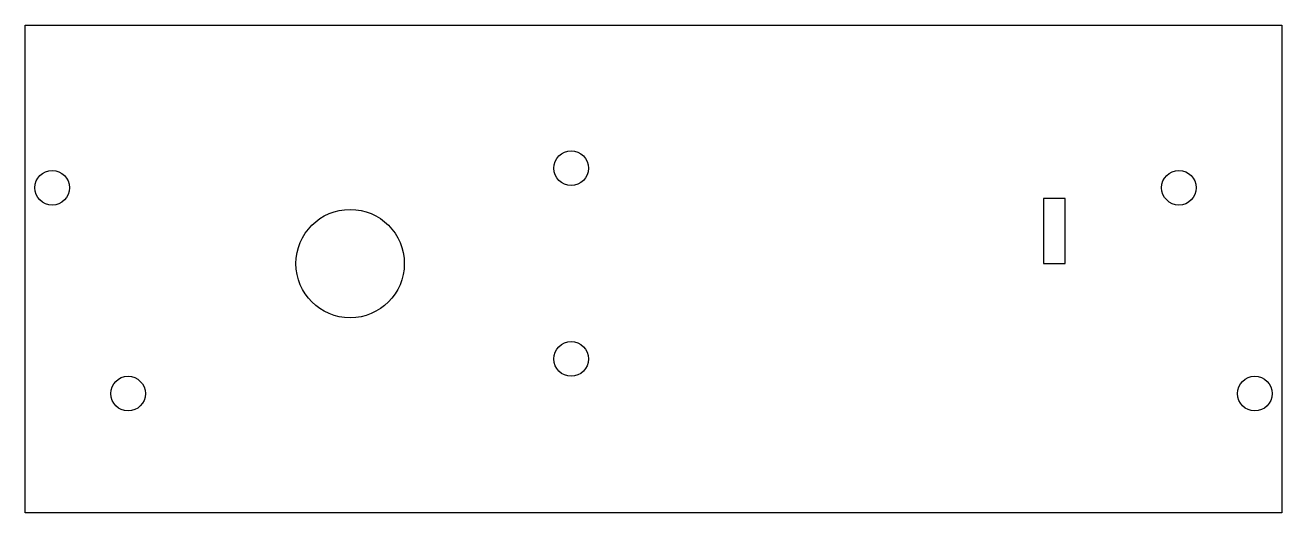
# Model space of a CAD drawing. Extents: x -30 to 86, y -23 to 22.
import ezdxf

# ---------------------------------------------------------------- set-up
doc = ezdxf.new("R2010")
doc.units = 0

# ---------------------------------------------------------------- blocks, each defined once
blk = doc.blocks.new('CUT061_CS')
at = {"layer": 'laser-sections', "color": 0}
for points in [[(86, -23), (-30, -23), (-30, 22), (86, 22)], [(66, 0), (66, 6), (64, 6), (64, 0)]]:
    blk.add_lwpolyline(points, close=True, dxfattribs=at)
for centre, radius in [((20.4, 8.8, -2.5), 1.6), ((-27.5, 7, -2.5), 1.6), ((76.5, 7, -2.5), 1.6), ((0, 0, -2.5), 5), ((20.4, -8.8, -2.5), 1.6), ((-20.5, -12, -2.5), 1.6), ((83.5, -12, -2.5), 1.6)]:
    blk.add_circle(centre, radius, dxfattribs=at)

msp = doc.modelspace()

# ---------------------------------------------------------------- block references
at = {"layer": 'laser-sections', "color": 0}
msp.add_blockref('CUT061_CS', (0, 0), dxfattribs=at)

doc.saveas('drawing.dxf')
